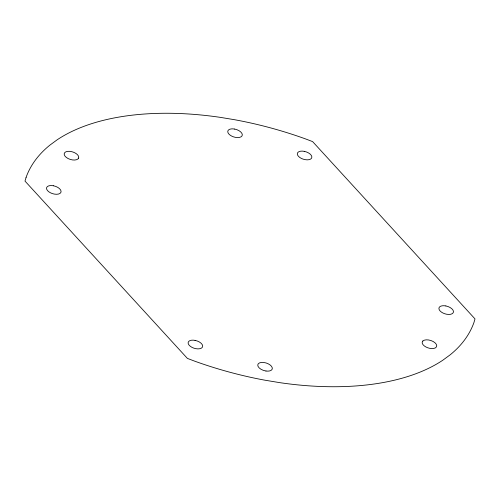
<?xml version="1.0" encoding="UTF-8"?>
<svg xmlns="http://www.w3.org/2000/svg" width="500" height="500" viewBox="0 0 500 500"><rect width="100%" height="100%" fill="white"/><g stroke="black" fill="none" stroke-linecap="round" stroke-linejoin="round"><path stroke-width="0.75" d="M26.1 177.338L25 181.094L187.387 358.394L194.35 361.044A235.438 123.019 17.3 0 0 265.319 380.262L279.556 382.619A235.438 123.019 17.3 0 0 442.837 360.2L450.062 354.9A235.438 123.019 17.3 0 0 473.9 322.663L475 318.906L312.613 141.606L305.65 138.956A235.438 123.019 17.3 0 0 234.681 119.738L220.444 117.381A235.438 123.019 17.3 0 0 57.162 139.8L49.938 145.1A235.438 123.019 17.3 0 0 26.1 177.338M78.575 158.119L77.931 158.975A7.531 3.938 17.3 0 1 68.112 158.556A7.531 3.938 17.3 0 1 64.987 152.381L66.075 151.75A7.531 3.938 17.3 0 1 74.806 152.806A7.531 3.938 17.3 0 1 78.575 158.119M422.844 341.025L422.663 341.219A7.531 3.938 17.3 0 0 425.769 346.894A7.531 3.938 17.3 0 0 435.087 348.019L435.363 347.875A7.531 3.938 17.3 0 0 433.131 341.494A7.531 3.938 17.3 0 0 422.844 341.025M234.7 129.081L232.825 128.856A7.531 3.938 17.3 0 0 227.763 131.806A7.531 3.938 17.3 0 0 233.481 136.85L235.375 137.356A7.531 3.938 17.3 0 0 242.312 134.637A7.531 3.938 17.3 0 0 234.7 129.081M304.262 151.344L302.387 151.119A7.531 3.938 17.3 0 0 297.319 154.062A7.531 3.938 17.3 0 0 303.038 159.113L304.938 159.619A7.531 3.938 17.3 0 0 311.875 156.9A7.531 3.938 17.3 0 0 304.262 151.344M53.469 185.775L51.594 185.55A7.531 3.938 17.3 0 0 46.525 188.5A7.531 3.938 17.3 0 0 52.244 193.544L54.144 194.056A7.531 3.938 17.3 0 0 61.081 191.331A7.531 3.938 17.3 0 0 53.469 185.775M445.856 305.944L443.988 305.719A7.531 3.938 17.3 0 0 438.919 308.669A7.531 3.938 17.3 0 0 444.637 313.712L446.531 314.225A7.531 3.938 17.3 0 0 453.475 311.5A7.531 3.938 17.3 0 0 445.856 305.944M195.062 340.381L193.194 340.156A7.531 3.938 17.3 0 0 188.125 343.1A7.531 3.938 17.3 0 0 193.844 348.15L195.738 348.656A7.531 3.938 17.3 0 0 202.681 345.938A7.531 3.938 17.3 0 0 195.062 340.381M265.981 371.012L265.525 370.938A7.531 3.938 17.3 0 1 257.75 365.056A7.531 3.938 17.3 0 1 265.919 362.925L266.369 363.062A7.531 3.938 17.3 0 1 272.319 368.488A7.531 3.938 17.3 0 1 265.981 371.012"/></g></svg>
